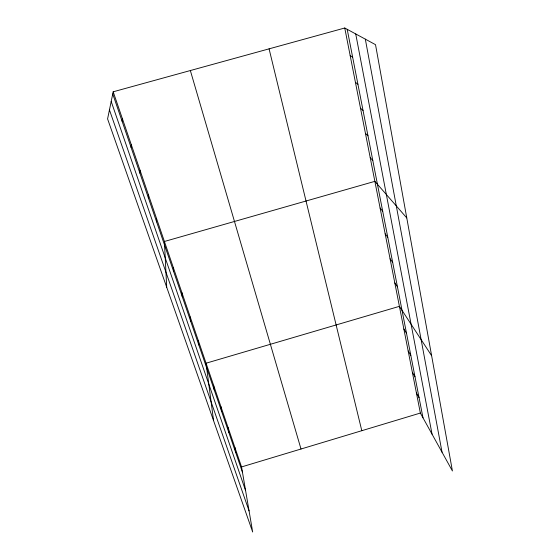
<?xml version="1.0" encoding="UTF-8"?>
<svg xmlns="http://www.w3.org/2000/svg" width="560" height="560" viewBox="0 0 560 560"><rect width="100%" height="100%" fill="white"/><g stroke="black" fill="none" stroke-linecap="round" stroke-linejoin="round"><path stroke-width="0.84" d="M139.895 173.138L139.993 170.142M131.131 147.588L131.341 144.858M122.087 121.205L122.409 118.755M113.183 91.798L107.583 118.909L252.672 532L241.549 466.928L113.183 91.798L344.757 28L375.522 44.674L452.417 470.96L420.364 413.056L344.757 28M241.549 466.928L420.364 413.056M350.175 55.587L352.653 57.232M355.425 82.313L357.924 84.252M360.507 108.213L363.027 110.432M365.442 133.329L367.983 135.807M370.223 157.696L372.778 160.419M406.77 217.938L374.871 181.349L164.409 241.486L166.705 287.231M380.107 208.033L382.69 211.225M385.175 233.828L387.772 237.251M390.075 258.79L392.679 262.423M394.821 282.947L397.432 286.783M431.627 355.712L399.413 306.341L206.059 363.209L213.57 420.658M403.865 329.014L406.49 333.2M408.177 350.987L410.809 355.334M412.363 372.302L414.995 376.789M416.423 392.98L419.055 397.607M109.445 109.907L249.067 510.902M111.188 101.458L245.602 490.644M112.742 93.947L242.466 472.262M190.351 70.539L301.007 449.015M269.08 48.846L361.802 430.703M347.207 29.323L422.996 417.809M355.733 33.95L432.054 434.175M365.323 39.144L442.036 452.207M234.878 447.433L235.739 452.655M228.004 427.343L228.809 432.439M220.913 406.623L221.662 411.593M213.605 385.259L214.284 390.082M198.268 340.445L198.807 344.946M190.225 316.932L190.68 321.251M181.909 292.628L182.28 296.744M173.306 267.491L173.586 271.397M156.513 218.421L156.611 221.886M148.379 194.656L148.379 197.89"/></g></svg>
